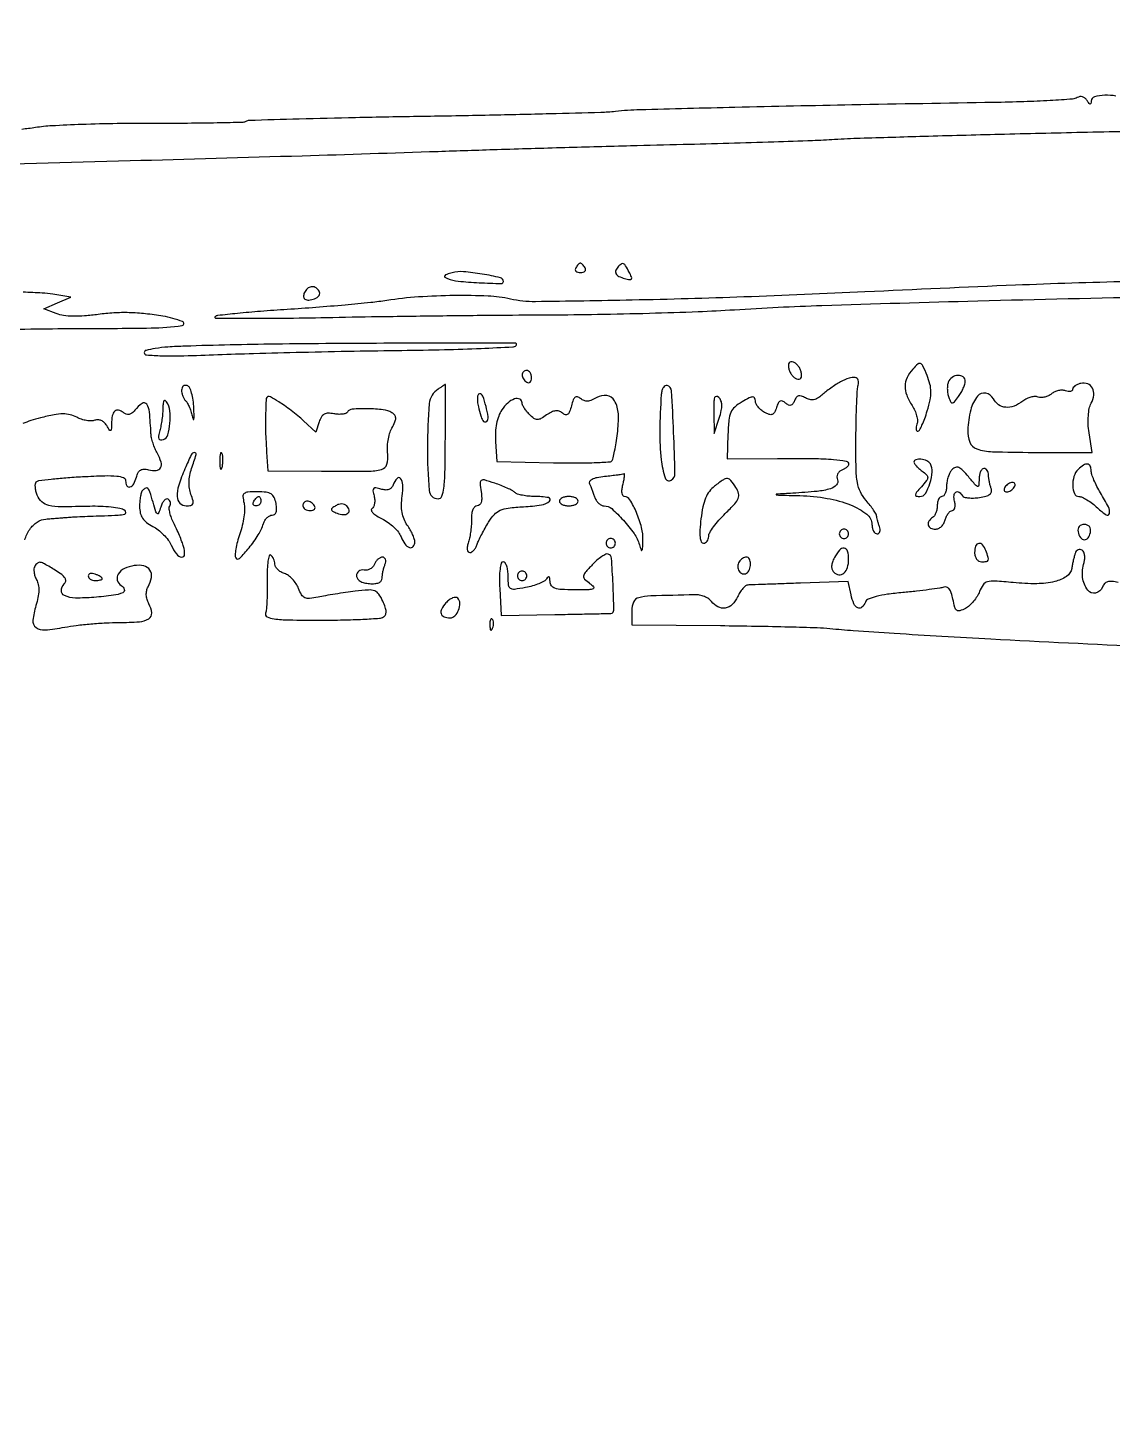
# Model space of a CAD drawing. Extents: x 0 to 2558, y 0 to 3412.
# Drawn here: x 1121.1 to 1353.5, y 623.2 to 922.4 of the extents above; entities that cross this region are included whole.
import ezdxf

# ---------------------------------------------------------------- set-up
doc = ezdxf.new("R2010")
doc.units = 0

msp = doc.modelspace()

# ---------------------------------------------------------------- linework, layer by layer
for points in [[(1286.775, 2242.902503, 0.000001), (1177.44536, 2242.627485, 0.134519)], [(1176.555032, 2242.380365, -0.000002), (1098.265318, 2241.934774, -0.000173)], [(1319.866449, 1231.417086, 0.007685), (1320.536456, 1213.5593, 0.010243), (1321.281431, 1203.421734, 0.386908), (1322.843325, 1201.999537, 0.183699), (1323.666424, 1202.31224, 0.136577), (1324.198222, 1203.136634, 0.058831), (1324.496883, 1204.742271, 0.010899), (1324.631041, 1207.749537, -0.000005), (1324.704195, 1210.958263, -0.000001), (1324.831971, 1216.559674, -0.000001), (1324.980176, 1223.055371, -0.000001), (1325.131041, 1229.666374, -0.003312)], [(1102.768761, 892.924206, 0.000535), (1142.974919, 893.982658, 0.000561), (1179.837139, 895.033993, 0.00112), (1209, 895.963894, -0.000791), (1221.660056, 896.375926, -0.000526), (1236.178125, 896.810167, -0.000529), (1250.269976, 897.201903, -0.001035), (1261.5, 897.478937, 0.001255), (1271.31174, 897.725315, 0.001325), (1280.946875, 898.017019, 0.001264), (1289.251634, 898.311502, 0.00601), (1294, 898.549086, -0.00765), (1299.441739, 898.803471, -0.000689), (1313.075, 899.213071, -0.000896), (1329.337093, 899.650067, -0.0007), (1347, 900.068317, 0.000002), (1365.687198, 900.484728, 0.000002), (1385.0375, 900.916042, 0.000002), (1402.386564, 901.302857, 0.000005), (1414, 901.561942, 0.001032)], [(1354.306219, 907.812377, 0.054097), (1351.911925, 907.979618, 0.057096), (1349.669183, 907.635105, 0.334738), (1348.984687, 906.75, -0.039658), (1348.935897, 906.218405, -0.406169), (1348.773467, 906.100379, -0.201371), (1348.525459, 906.249272, -0.017021), (1348.096491, 906.878115, 0.0831), (1347.660412, 907.364979, 0.100055), (1347.115085, 907.645498, 0.10558), (1346.527226, 907.683925, 0.102474), (1345.96795, 907.480192, -0.121401), (1344.979563, 907.161453, -0.003007), (1340.203086, 906.853802, -0.006321), (1334.560619, 906.595966, -0.004242), (1328.106146, 906.437559, 0.000702), (1297.715389, 905.906961, 0.00124), (1272.628473, 905.371456, 0.000708), (1252.259173, 904.857232, 0.020114), (1247, 904.504981, -0.01946), (1243.869269, 904.291177, -0.000857), (1232.961613, 903.990505, -0.001449), (1220.01959, 903.693494, -0.001034), (1205.528895, 903.432956, 0.001175), (1191.299572, 903.173124, 0.001898), (1179.191628, 902.877585, 0.000283), (1168.454598, 902.56863, 0.131816), (1167.786982, 902.368347, -0.132913), (1167.141618, 902.176257, -0.001023), (1161.636156, 902.04976, -0.003683), (1155.301824, 901.963855, -0.002345), (1147.930412, 901.952762, 0.004622), (1140.170801, 901.905744, 0.005048), (1132.637972, 901.714372, 0.004742), (1126.197225, 901.424471, 0.024873), (1122.672325, 901.05584, -0.013049), (1119.739328, 900.678828, -0.00628)], [(1356.841518, 868.039905, 0.004431), (1332.785854, 867.275735, 0.001871), (1300.5, 865.842574, -0.003063), (1274.546583, 864.752468, -0.003891), (1250.574459, 864.079377, -0.002057), (1229.847568, 863.744081, -0.057921), (1224.5, 864.300355, 0.043629), (1219.692374, 864.93946, 0.014012), (1212.488136, 865.061485, 0.014313), (1204.765739, 864.754669, 0.020899), (1198, 864.006566, -0.012064), (1194.535933, 863.561472, -0.003289), (1189.046102, 863.026827, -0.003325), (1182.809827, 862.502666, -0.003455), (1176.646306, 862.068694, 0.0037), (1170.907456, 861.661798, 0.005767), (1165.9707, 861.217693, 0.00199), (1161.734977, 860.770312, 0.170676), (1161.162196, 860.49553, 0.664757), (1161.263972, 860.246492, 0.00098), (1167.909172, 860.196542, 0.004107), (1175.67011, 860.217156, 0.002365), (1185.01589, 860.362963, -0.00131), (1196.093804, 860.559182, -0.000793), (1209.210918, 860.736336, -0.000794), (1222.234599, 860.870882, -0.001397), (1233, 860.934911, 0.003497), (1243.16821, 861.038085, 0.002668), (1254.296875, 861.28824, 0.002697), (1264.722269, 861.634523, 0.00634), (1272.5, 862.03368, -0.00783), (1291.279757, 862.941353, -0.001582), (1324.66775, 863.925629, -0.001672), (1363.453453, 864.81645, -0.001578)], [(1111.404608, 857.687829, -0.002633), (1121.669917, 857.904879, -0.003506), (1131, 857.987559, 0.002891), (1147.480077, 858.113318, 0.031285), (1154.115294, 858.618313, 0.775431), (1154.213945, 859.486623, 0.049259), (1150, 860.636222, 0.015387), (1146.251349, 861.153474, 0.019746), (1142.777838, 861.386058, 0.020793), (1139.453116, 861.338822, 0.020963), (1136.152901, 861.015345, -0.01485), (1133.219523, 860.691585, -0.024755), (1130.736299, 860.615254, -0.029684), (1128.699008, 860.774733, -0.060818), (1127.152901, 861.184306), (1124.5, 862.245276), (1127.37099, 863.472162), (1130.24198, 864.699047), (1126.37099, 865.338518, 0.026029), (1124.148002, 865.5878, 0.004827), (1120.037601, 865.793377, 0.005165)], [(1120.37546, 812.707134, -0.079562), (1121.467649, 814.949661, -0.089594), (1123.066962, 816.532033, -0.134656), (1124.910515, 817.171044, 0.001758), (1126.047963, 817.250195, 0.001237), (1127.326839, 817.346889, 0.001248), (1128.550027, 817.445492, 0.002622), (1129.5, 817.529475, -0.010147), (1130.633077, 817.612483, -0.001986), (1132.675, 817.712336, -0.002107), (1135.056235, 817.809248, -0.001951), (1137.5, 817.88884, 0.007224), (1140.416437, 818.014622, 0.051474), (1141.810093, 818.240112, 0.351404), (1142.075178, 818.602403, 0.254985), (1141.805231, 819.04919, 0.086806), (1140.795427, 819.423289, 0.017714), (1138.903013, 819.701928, 0.018166), (1136.652003, 819.869796, 0.016168), (1134.305231, 819.883347, -0.005938), (1128.202559, 819.793734, -0.052663), (1125.529617, 820.068462, -0.132692), (1124.050834, 820.822414, -0.117815), (1123.072255, 822.25, -0.032062), (1122.789221, 823.157687, -0.040704), (1122.652174, 824.024546, -0.04562), (1122.663398, 824.737549, -0.174106), (1122.854479, 825.131434, -0.162044), (1123.404921, 825.399417, -0.004658), (1126.027566, 825.722209, -0.008972), (1129.158599, 826.021198, -0.006003), (1132.75, 826.255886, -0.005573), (1137.580835, 826.459393, -0.0315), (1140.157186, 826.37686, -0.071006), (1141.547526, 826.041365, -0.307213), (1142, 825.374451, 0.12664), (1142.272283, 824.316664, 0.359943), (1142.930465, 824.056895, 0.185753), (1143.746474, 824.720043, 0.066417), (1144.324289, 826.132081, -0.055643), (1144.699543, 827.108397, -0.137201), (1145.21868, 827.664737, -0.141302), (1145.940229, 827.861741, -0.060465), (1146.939924, 827.725961, 0.08195), (1148.587142, 827.573585, 0.257623), (1149.486791, 828.15733, 0.200106), (1149.605129, 829.386889, 0.053589), (1148.812829, 831.229333, -0.029053), (1148.315781, 832.245029, -0.021376), (1147.881005, 833.420492, -0.021735), (1147.564839, 834.571558, -0.044245), (1147.437629, 835.5, 0.010717), (1147.118341, 840.108879, 0.129275), (1146.517713, 841.766008, 0.417279), (1145.555332, 841.936486, 0.065787), (1143.989766, 840.487669, -0.051865), (1143.352863, 839.864578, -0.117347), (1142.745663, 839.580815, -0.138851), (1142.143755, 839.624464, -0.086312), (1141.525312, 839.978993, 0.115401), (1140.510505, 840.485496, 0.251679), (1139.694953, 840.268572, 0.155888), (1139.153409, 839.296834, 0.046169), (1138.969591, 837.583333, -0.007383), (1138.932869, 836.332946, -0.302914), (1138.780141, 836.124521, -0.353303), (1138.55361, 836.201878, -0.008668), (1137.943144, 837.208467, 0.073505), (1137.438212, 837.839849, 0.08387), (1136.792577, 838.264814, 0.090637), (1136.086748, 838.433058, 0.105292), (1135.406093, 838.325591, -0.092509), (1134.65022, 838.186549, -0.041086), (1133.636347, 838.272632, -0.038816), (1132.546836, 838.544364, -0.042371), (1131.545402, 838.975701, 0.062194), (1130.110342, 839.527641, 0.064591), (1128.602164, 839.700231, 0.044114), (1126.66868, 839.499922, 0.01316), (1123.769649, 838.858577, 0.016467), (1121.685313, 838.266046, 0.025849), (1119.943677, 837.607326, 0.023464)], [(1354.762438, 803.567061, 0.032578), (1353.423829, 803.799467, 0.096129), (1352.497518, 803.720634, 0.135682), (1351.854686, 803.329787, 0.097403), (1351.405449, 802.6142, -0.243821), (1349.945618, 801.318041, -0.301422), (1348.266893, 801.907624, -0.132387), (1347.153143, 804.661811, -0.107504), (1347.450383, 807.843671, 0.053968), (1347.613845, 808.652125, 0.062206), (1347.588233, 809.437921, 0.072098), (1347.38773, 810.084304, 0.144109), (1347.033614, 810.479225, 0.116411), (1346.600578, 810.623593, 0.128766), (1346.166047, 810.550744, 0.118641), (1345.797122, 810.26536, 0.089437), (1345.551487, 809.813382, 0.016317), (1345.363056, 809.174447, 0.007212), (1345.154064, 808.319431, 0.007129), (1344.958414, 807.4062, 0.009527), (1344.808549, 806.571916, -0.209485), (1343.723575, 804.885455, -0.08755), (1341.193607, 803.781456, -0.057596), (1337.336335, 803.309537, -0.026242), (1332.255295, 803.5424, 0.007483), (1328.322487, 803.870782, 0.081834), (1326.74824, 803.720833, 0.175704), (1325.820118, 803.07749, 0.063458), (1325.053163, 801.639829, -0.048378), (1324.535358, 800.594711, -0.034627), (1323.770652, 799.536835, -0.035168), (1322.891972, 798.622369, -0.060988), (1322.031641, 798.016934, -0.041384), (1320.849465, 797.504983, -0.246027), (1320.206104, 797.606509, -0.16701), (1319.767849, 798.245949, -0.018122), (1319.347811, 800.010947, 0.031045), (1318.999185, 801.324289, 0.081101), (1318.546653, 802.186387, 0.138542), (1318.006612, 802.597126, 0.187478), (1317.39923, 802.599705, -0.053397), (1316.523996, 802.36714, -0.004748), (1314.263724, 802.040482, -0.006155), (1311.552581, 801.708838, -0.00476), (1308.5912, 801.412033, 0.011923), (1305.304842, 801.035038, 0.028027), (1302.882212, 800.55881, 0.034587), (1301.213421, 800.007114, 0.206867), (1300.587392, 799.367144, -0.111096), (1299.847246, 798.256179, -0.316939), (1298.976986, 798.126457, -0.175869), (1298.128475, 799.025044, -0.048128), (1297.519889, 800.909447), (1296.880867, 803.818894), (1286.690434, 803.439285, -0.000098), (1282.707042, 803.291679, -0.00014), (1279.173404, 803.162422, -0.000075), (1276.182067, 803.05429, -0.00215), (1275.410515, 803.029838, 0.161538), (1274.914032, 802.849907, 0.045189), (1274.306463, 802.27439, 0.040586), (1273.698108, 801.459079, 0.033109), (1273.181954, 800.5, -0.092223), (1272.037907, 798.868172, -0.15048), (1270.548127, 798.098816, -0.164665), (1268.982366, 798.33293, -0.115023), (1267.610243, 799.49774, 0.089833), (1267.00332, 800.067374, 0.048809), (1266.091759, 800.53846, 0.046503), (1265.038625, 800.84873, 0.054252), (1264, 800.937408, 0.002179), (1254.559747, 800.67695, 0.054399), (1251.991433, 800.313359, 0.230605), (1250.897117, 799.386736, 0.104099), (1250.5, 797.5), (1250.5, 794.5), (1269.5, 794.328967, -0.00194), (1277.104604, 794.231004, -0.002346), (1284.240625, 794.07789, -0.00199), (1290.245803, 793.896932, -0.016036), (1293, 793.71441, 0.006967), (1297.999876, 793.291873, 0.001453), (1306.780236, 792.698578, 0.00152), (1317.008197, 792.068548, 0.00141), (1327.5, 791.483952, 0.001798), (1360.689072, 789.848204, 0.011399)]]:
    msp.add_lwpolyline(points, format="xyb")
for points in [[(1238.5, 871, 0.146489), (1238.397987, 870.620597, 0.191582), (1238.538811, 870.29375, 0.134005), (1238.925364, 870.072951, 0.063222), (1239.5, 870, 0.063222), (1240.074636, 870.072951, 0.134005), (1240.461189, 870.29375, 0.191582), (1240.602013, 870.620597, 0.146489), (1240.5, 871, 0.025622), (1240.235369, 871.382847, 0.032351), (1239.951311, 871.70625, 0.033983), (1239.686704, 871.937141, 0.163822), (1239.5, 872, 0.163822), (1239.313296, 871.937141, 0.033983), (1239.048689, 871.70625, 0.032351), (1238.764631, 871.382847, 0.025622)], [(1247.666667, 871.333333, 0.093225), (1247.101863, 870.506851, 0.223428), (1247.120743, 869.782556, 0.164476), (1247.734311, 869.17671, 0.049354), (1248.982652, 868.714788, 0.022147), (1250.061574, 868.48314, 0.289991), (1250.422153, 868.634441, 0.261857), (1250.461787, 869.042636, 0.018997), (1249.947468, 870.098156, 0.011619), (1249.182946, 871.450197, 0.134958), (1248.748344, 871.867113, 0.273414), (1248.308583, 871.850638, 0.053594)], [(1212, 869.937228, 0.015918), (1210.844676, 869.591626, 0.14381), (1210.416486, 869.293527, 0.421251), (1210.451915, 869.000711, 0.070788), (1211, 868.692934, 0.068503), (1213.284134, 868.149589, 0.011461), (1217.787138, 867.816549, 0.005062), (1222.528424, 867.623093, 0.423536), (1223.000622, 868.081523, 0.349652), (1222.35424, 868.891062, 0.014288), (1218.441227, 869.666736, 0.021934), (1214.466627, 870.159127, 0.084759)], [(1180.458881, 865.933469, 0.113371), (1180.136385, 864.985128, 0.261672), (1180.426445, 864.317483, 0.188422), (1181.275512, 864.076451, 0.067736), (1182.520254, 864.369399, 0.067341), (1183.088046, 864.680239, 0.097937), (1183.472022, 865.100609, 0.123144), (1183.614372, 865.560991, 0.153283), (1183.504365, 865.992937, 0.104938), (1182.817295, 866.71195, 0.155876), (1181.98905, 866.958873, 0.152164), (1181.156314, 866.681493, 0.098738)], [(1154.75, 854.211067, 0.009315), (1151.085532, 854.021672, 0.021308), (1148.337208, 853.710123, 0.020274), (1146.379516, 853.321363, 0.346503), (1146, 852.839476, 0.393232), (1146.474283, 852.329671, 0.011031), (1149.73889, 852.165973, 0.01327), (1154.481416, 852.158843, 0.003909), (1161.75, 852.397717, -0.003061), (1169.44228, 852.663574, -0.00127), (1179.840202, 852.932798, -0.001256), (1190.983421, 853.164985, -0.001622), (1201.216645, 853.319286, 0.003008), (1210.36369, 853.482572, 0.004773), (1218.193278, 853.744262, 0.001301), (1224.987184, 854.053997, 0.186425), (1225.705212, 854.371879, 0.668633), (1225.496723, 854.874326, 0.000253), (1198.881516, 854.827463, 0.002486), (1174.062077, 854.647792, 0.005199)], [(1284.154497, 849.448034, 0.061282), (1284.386587, 848.733074, 0.053155), (1284.79375, 848.057674, 0.055874), (1285.305054, 847.520093, 0.094625), (1285.845503, 847.217698, 0.100052), (1286.389327, 847.151022, 0.215807), (1286.751111, 847.34986, 0.158392), (1286.910592, 847.817, 0.05162), (1286.845503, 848.551966, 0.061282), (1286.613413, 849.266926, 0.053155), (1286.20625, 849.942326, 0.055874), (1285.694946, 850.479907, 0.094625), (1285.154497, 850.782302, 0.100052), (1284.610673, 850.848978, 0.215807), (1284.248889, 850.65014, 0.158392), (1284.089408, 850.183, 0.05162)], [(1310.740283, 849.265509, 0.070005), (1309.520018, 847.46561, 0.110263), (1309.084655, 845.658103, 0.099833), (1309.444044, 843.708403, 0.049728), (1310.609951, 841.472537, -0.040504), (1311.183173, 840.420956, -0.040928), (1311.577026, 839.29432, -0.044209), (1311.750568, 838.259345, -0.111504), (1311.641336, 837.50772, 0.042107), (1311.473748, 836.9298, 0.078031), (1311.453124, 836.442893, 0.126465), (1311.575424, 836.122845, 0.243179), (1311.81307, 836, 0.270618), (1312.169507, 836.208161, 0.019012), (1312.720014, 837.276972, 0.02276), (1313.300695, 838.681253, 0.014871), (1313.846927, 840.347139, 0.01978), (1314.451894, 842.740814, 0.053413), (1314.628911, 844.482761, 0.061627), (1314.423111, 846.074856, 0.033956), (1313.805524, 847.941389, 0.009473), (1312.911891, 850.018078, 0.18655), (1312.424977, 850.496523, 0.296281), (1311.866385, 850.401605, 0.022712)], [(1227, 848.059017, 0.089642), (1227.073302, 847.653442, 0.053229), (1227.29375, 847.2129, 0.051032), (1227.617485, 846.806203, 0.06081), (1228, 846.5, 0.139169), (1228.379648, 846.392057, 0.191142), (1228.70625, 846.521475, 0.138808), (1228.926733, 846.889346, 0.066118), (1229, 847.440983, 0.062283), (1228.925455, 848.037096, 0.080552), (1228.70625, 848.542039, 0.097988), (1228.381379, 848.879982, 0.153634), (1228, 849, 0.092995), (1227.618268, 848.928382, 0.096318), (1227.29375, 848.723586, 0.099231), (1227.076556, 848.418051, 0.105429)], [(1295.256886, 846.557407, 0.01715), (1294.270194, 845.969211, 0.010764), (1293.156417, 845.217993, 0.010803), (1292.090753, 844.430307, 0.019362), (1291.256259, 843.731911, -0.046397), (1290.337118, 843.043509, -0.095166), (1289.498291, 842.727437, -0.105059), (1288.657891, 842.760028, -0.065617), (1287.739233, 843.126056, 0.044098), (1286.859542, 843.521085, 0.146221), (1286.232406, 843.548411, 0.173282), (1285.757755, 843.23061, 0.067914), (1285.373077, 842.529841, -0.053169), (1285.015887, 841.831246, -0.185588), (1284.612453, 841.540229, -0.186235), (1284.118958, 841.594902, -0.053585), (1283.467315, 842.027126, 0.068411), (1282.808267, 842.436758, 0.22429), (1282.308824, 842.425882, 0.165868), (1281.897333, 842.009096, 0.035748), (1281.516949, 841.053403, -0.042177), (1281.095577, 840.033054, -0.181907), (1280.61699, 839.600449, -0.178269), (1279.965443, 839.585937, -0.04023), (1278.932851, 840.035937, -0.052104), (1278.193543, 840.536869, -0.050985), (1277.567775, 841.183131, -0.055431), (1277.140229, 841.870171, -0.111941), (1277, 842.488673, 0.120196), (1276.848339, 843.11045, 0.30079), (1276.458855, 843.327263, 0.099737), (1275.699579, 843.112842, 0.011743), (1274.148304, 842.270331, 0.047994), (1272.590913, 841.165678, 0.111872), (1271.747373, 840.021114, 0.079087), (1271.319693, 838.376845, 0.01599), (1271.12415, 835.356081), (1270.951691, 830.078479), (1281.725845, 830.142457, -0.003765), (1289.41352, 830.13022, -0.018132), (1293.783461, 829.931774, -0.02564), (1296.430703, 829.577848, -0.361242), (1297, 828.892703, -0.166544), (1296.897076, 828.592274, -0.052854), (1296.564327, 828.24617, -0.046071), (1296.084483, 827.912664, -0.037242), (1295.516859, 827.644843, 0.098868), (1294.991481, 827.312888, 0.099203), (1294.63464, 826.80497, 0.098776), (1294.50008, 826.196858, 0.097119), (1294.60778, 825.579726, -0.286674), (1294.391631, 824.467613, -0.13295), (1293.090735, 823.65905, -0.048962), (1290.255053, 823.102174, -0.009296), (1285, 822.694212, 0.000847), (1281.478254, 822.480601, 0.827104), (1281.466964, 822.39177, 0.07196), (1281.941101, 822.309678, 0.000395), (1286.562171, 822.184982, -0.036554), (1292.413325, 821.602265, -0.052553), (1297.417225, 820.177727, -0.066648), (1300.890364, 818.210033, -0.234734), (1302, 815.976661, 0.054045), (1302.081978, 815.220464, 0.073768), (1302.325178, 814.580644, 0.093452), (1302.684591, 814.151217, 0.173603), (1303.106989, 814, 0.168247), (1303.477976, 814.128472, 0.150596), (1303.710497, 814.46465, 0.107411), (1303.757791, 814.976385, 0.061217), (1303.606989, 815.581787, -0.012603), (1303.374547, 816.236389, -0.012998), (1303.177944, 816.895212, -0.012812), (1303.037329, 817.473866, -0.052782), (1302.998779, 817.831787, 0.137744), (1302.888376, 818.222194, 0.012752), (1302.337337, 819.072764, 0.015666), (1301.610161, 820.066568, 0.011662), (1300.748779, 821.118046, -0.063171), (1299.523831, 822.973535, -0.072699), (1298.872701, 824.991095, -0.037476), (1298.592616, 828.022954, -0.005671), (1298.556889, 834.118046, -0.003889), (1298.610946, 838.195127, -0.005367), (1298.727231, 841.854207, -0.003477), (1298.87894, 844.919257, -0.063923), (1299.056889, 845.875, 0.161854), (1299.047283, 846.922382, 0.272191), (1298.399933, 847.47789, 0.129673), (1297.076418, 847.371489, 0.04131)], [(1318.361626, 846.5, 0.063342), (1318.190055, 845.798575, 0.036266), (1318.154389, 844.926562, 0.035627), (1318.246922, 844.030006, 0.048978), (1318.464431, 843.25, 0.024497), (1318.911025, 842.246744, 0.307548), (1319.255758, 842.055599, 0.202378), (1319.672017, 842.277534, 0.01179), (1320.57142, 843.44113, 0.028536), (1321.118188, 844.280439, 0.026555), (1321.580355, 845.196533, 0.02754), (1321.902536, 846.054887, 0.076149), (1322, 846.69113, 0.232524), (1321.542058, 847.622607, 0.179239), (1320.446104, 847.964302, 0.139033), (1319.170336, 847.529061, 0.150961)], [(1154, 844.783333, 0.055711), (1154.066974, 844.184115, 0.037823), (1154.268876, 843.527292, 0.038046), (1154.564715, 842.914688, 0.060289), (1154.915324, 842.45, -0.070747), (1155.301364, 841.915559, -0.024019), (1155.707388, 841.044688, -0.023331), (1156.069273, 840.026788, -0.024801), (1156.326364, 839, 0.066594), (1156.491964, 838.514535, 0.729422), (1156.62157, 838.5343, 0.043402), (1156.680065, 839.341817, 0.006942), (1156.635208, 840.925277, 0.025189), (1156.47436, 842.657872, 0.035291), (1156.145152, 844.176388, 0.038365), (1155.712227, 845.32398, 0.205735), (1155.224168, 845.758611, 0.110224), (1154.75771, 845.806444, 0.139735), (1154.359599, 845.640446, 0.132045), (1154.093688, 845.279931, 0.093505)], [(1209.013375, 845.029428, 0.234266), (1207.107851, 841.898687, 0.021492), (1206.699857, 832.535314, 0.020142), (1207.067429, 823.283854, 0.390975), (1209, 821.5, 0.310535), (1209.784981, 822.039559, 0.060406), (1210.226147, 823.798404, 0.026458), (1210.465408, 827.107031, 0.003996), (1210.540424, 833.75, 0.000309), (1210.553021, 838.446231, 0.000516), (1210.557099, 842.397064, 0.000012), (1210.557017, 845.97323, 0.524701), (1210.540424, 845.984687, 0.049155), (1210.509729, 845.969467, 0.00011), (1210.075179, 845.697763, 0.000741), (1209.586208, 845.390874, 0.000461)], [(1217.621624, 841.25, 0.010763), (1218.134227, 839.299363, 0.059069), (1218.553954, 838.296855, 0.195119), (1218.967596, 837.96854, 0.275924), (1219.411695, 838.083333, 0.235554), (1219.726112, 839.042632, 0.027467), (1219.262273, 841.320637, 0.026349), (1218.562199, 843.51764, 0.311977), (1217.864371, 844, 0.305693), (1217.566854, 843.799353, 0.074152), (1217.420793, 843.192188, 0.051367), (1217.433759, 842.304245, 0.02956)], [(1256.830082, 843.833333, 0.015541), (1256.504573, 836.015775, 0.031786), (1256.829661, 829.889688, 0.046384), (1257.660135, 825.979323, 0.489981), (1258.978444, 825.486678, 0.265654), (1259.767662, 826.938538, 0.005154), (1259.4877, 835.763629, 0.004854), (1259.029449, 844.614476, 0.305946), (1258.12469, 845.79177, 0.213084), (1257.683454, 845.748329, 0.117708), (1257.280464, 845.371124, 0.080198), (1256.977298, 844.699561, 0.047861)], [(1346.75, 846.223143, 0.04628), (1346.08042, 846.015474, 0.05824), (1345.514062, 845.698986, 0.069866), (1345.127904, 845.327943, 0.168018), (1345, 844.958061, -0.203286), (1344.87611, 844.665935, -0.141792), (1344.555634, 844.496281, -0.0924), (1344.066752, 844.486064, -0.0508), (1343.487265, 844.64326, 0.088665), (1342.79963, 844.775178, 0.056251), (1341.985753, 844.693755, 0.054331), (1341.176329, 844.424935, 0.065975), (1340.5, 844, -0.06207), (1339.830883, 843.572303, -0.053424), (1339.042799, 843.295288, -0.056028), (1338.260155, 843.20145, -0.093722), (1337.609934, 843.319441, 0.104931), (1336.934011, 843.426656, 0.051265), (1336.067597, 843.291963, 0.047669), (1335.158745, 842.958214, 0.050336), (1334.347199, 842.46312, -0.066511), (1332.444504, 841.38493, -0.115896), (1330.660855, 841.111782, -0.137743), (1329.151576, 841.667105, -0.113754), (1328.019929, 842.962762, 0.227036), (1326.396111, 844.153929, 0.274836), (1324.649639, 843.516346, 0.110465), (1323.178383, 840.578587, 0.047831), (1322.527105, 836.230142, 0.110221), (1322.965389, 833.621826, 0.217341), (1324.461791, 832.208836, 0.074762), (1327.83044, 831.597711, 0.006525), (1336.547303, 831.448064), (1349.167684, 831.396128), (1348.52828, 835.659986, -0.026699), (1348.352407, 837.496647, -0.028644), (1348.379785, 839.298627, -0.030802), (1348.591879, 840.871351, -0.074076), (1348.986712, 841.975172, 0.092438), (1349.539561, 843.718778, 0.153013), (1349.264039, 845.224512, 0.185811), (1348.244904, 846.116047, 0.140802)], [(1150.001658, 841, -0.019406), (1149.944663, 839.869977, -0.011631), (1149.793791, 838.53411, -0.011638), (1149.581434, 837.209785, -0.019809), (1149.334703, 836.116119, 0.022938), (1149.082285, 834.96371, 0.138132), (1149.145754, 834.360096, 0.289614), (1149.477268, 834.119547, 0.096838), (1150.098358, 834.200224, 0.247444), (1151.037371, 835.181473, 0.048015), (1151.496943, 837.674349, 0.048862), (1151.466278, 840.389496, 0.114802), (1150.798781, 842.291338, 0.131326), (1150.484687, 842.580153, 0.393655), (1150.227998, 842.509743, 0.114604), (1150.055706, 841.99811, 0.021259)], [(1172.056625, 841.228835, 0.003126), (1171.992334, 838.365756, 0.008661), (1171.994592, 836.351258, 0.008693), (1172.066601, 834.34221, 0.003169), (1172.236058, 831.5), (1172.5, 827.5), (1184, 827.429064, 0.002991), (1193.918347, 827.427218, 0.061764), (1196.870523, 827.810675, 0.259267), (1198.026972, 828.909601, 0.112791), (1198.199626, 831.093221, -0.045073), (1198.124049, 832.450052, -0.030633), (1198.271917, 833.990629, -0.030918), (1198.601392, 835.472687, -0.052756), (1199.078346, 836.646391, 0.019949), (1199.736276, 838.003196, 0.102926), (1199.906472, 838.815717, 0.172626), (1199.695878, 839.410055, 0.083898), (1199.082808, 839.948822, 0.110515), (1197.234926, 840.588873, 0.025124), (1193.906117, 840.799073, 0.020114), (1190.601426, 840.708506, 0.241963), (1189.543974, 840.071152, -0.178603), (1189.188705, 839.793288, -0.048703), (1188.481029, 839.640279, -0.042795), (1187.587196, 839.613394, -0.033366), (1186.622284, 839.731873, 0.048372), (1185.410073, 839.843975, 0.125962), (1184.568752, 839.624612, 0.133234), (1183.964864, 839.038373, 0.057059), (1183.501208, 838.003805), (1182.805582, 835.812082), (1180.152791, 838.223899, 0.01302), (1178.942047, 839.268394, 0.008444), (1177.491269, 840.415156, 0.008491), (1176.035564, 841.487766, 0.015909), (1174.817485, 842.296693, 0.009576), (1173.03821, 843.351801, 0.224976), (1172.469543, 843.393686, 0.28605), (1172.158275, 842.979536, 0.014649)], [(1237.573952, 841.438625, -0.025423), (1237.192052, 840.189635, -0.137288), (1236.783455, 839.617833, -0.253878), (1236.285224, 839.527051, -0.094204), (1235.640648, 839.883272, 0.091965), (1234.9288, 840.280806, 0.112505), (1234.172301, 840.358104, 0.086398), (1233.307305, 840.095629, 0.036024), (1232.257203, 839.467598, -0.026167), (1231.019348, 838.693783, -0.13417), (1230.239698, 838.503303, -0.153297), (1229.527442, 838.748347, -0.037472), (1228.575353, 839.567504, -0.026806), (1227.972407, 840.238815, -0.029163), (1227.46276, 840.952865, -0.03041), (1227.103233, 841.609759, -0.11044), (1227, 842.071429, 0.293627), (1226.499847, 842.849679, 0.192944), (1225.400979, 842.901576, 0.097207), (1223.909795, 842.032233, 0.067385), (1222.627389, 840.554076, 0.058831), (1221.975383, 839.246357, 0.038136), (1221.526114, 837.615108, 0.034926), (1221.298183, 835.766701, 0.029863), (1221.311605, 833.804076), (1221.598453, 829.5), (1233.728117, 829.230435, 0.00601), (1238.410537, 829.182673, 0.009471), (1242.428872, 829.266114, 0.004032), (1245.816319, 829.42805, 0.249836), (1246.31456, 829.730435, 0.079585), (1246.525052, 830.262327, 0.006397), (1246.83316, 831.74269, 0.008508), (1247.149691, 833.528844, 0.006428), (1247.438576, 835.5, 0.043958), (1247.627093, 839.704655, 0.121081), (1246.801409, 842.532955, 0.230562), (1245.15276, 843.642941, 0.173699), (1242.982543, 843.192589, -0.036238), (1241.908526, 842.638712, -0.08496), (1241.032926, 842.429835, -0.106959), (1240.267119, 842.544357, -0.082983), (1239.536793, 842.969465, 0.086698), (1238.870089, 843.350982, 0.257784), (1238.367854, 843.271071, 0.141868), (1237.95999, 842.707626, 0.024708)], [(1268.102088, 839.95), (1268.204176, 835.5), (1269.259082, 838.793006, 0.022901), (1269.696687, 840.410477, 0.060415), (1269.813604, 841.602794, 0.086872), (1269.632653, 842.512985, 0.104337), (1269.156994, 843.243006, 0.199547), (1268.638932, 843.456854, 0.32539), (1268.272059, 843.188457, 0.07292), (1268.097621, 842.137202, 0.010448)], [(1154.714972, 827.944834, 0.024876), (1153.383079, 824.396472, 0.085731), (1153.045512, 821.971138, 0.184751), (1153.633541, 820.573035, 0.204607), (1154.975249, 820, 0.047745), (1156.000917, 820.098166, 0.250212), (1156.426526, 820.44318, 0.170675), (1156.466622, 821.098026, 0.021599), (1156.014225, 822.462584, -0.052516), (1155.682436, 823.717969, -0.044712), (1155.594659, 825.085828, -0.042013), (1155.753113, 826.530315, -0.035563), (1156.154596, 828.013631, 0.011329), (1157.113035, 830.977385, 0.517014), (1156.775602, 831.408398, 0.275463), (1156.088537, 830.952987, 0.009759)], [(1162.194949, 829.5, 0.012823), (1162.235556, 828.431793, 0.080377), (1162.356533, 827.900903, 0.597527), (1162.51666, 827.883358, 0.087174), (1162.692991, 828.269032, 0.037336), (1162.832894, 829.036634, 0.029507), (1162.872264, 829.880008, 0.030339), (1162.814405, 830.671085, 0.06278), (1162.655937, 831.269032, 0.31318), (1162.47713, 831.386009, 0.333666), (1162.315079, 831.257153, 0.052471), (1162.212705, 830.580113, 0.014395)], [(1311, 829.360243, 0.157399), (1311.104903, 829.035257, 0.02839), (1311.510163, 828.535374, 0.028154), (1312.071775, 827.983666, 0.022213), (1312.736725, 827.450561, -0.032311), (1313.714964, 826.633314, -0.21741), (1313.944875, 826.061126, -0.158182), (1313.696885, 825.401995, -0.015487), (1312.581737, 824.090319, 0.010788), (1311.561215, 822.91255, 0.13641), (1311.323414, 822.381855, 0.387469), (1311.517796, 822.091032, 0.060646), (1312.265557, 822, 0.26123), (1313.442485, 822.659933, 0.05926), (1314.433356, 824.818566, 0.057794), (1314.923332, 827.279957, 0.159998), (1314.515079, 828.975601, 0.152026), (1313.749356, 829.641094, 0.076334), (1312.499258, 829.975475, 0.094906), (1311.401102, 829.887156, 0.337309)], [(1346.2, 827.8, 0.123978), (1345.305063, 826.302612, 0.079805), (1345.036032, 824.28765, 0.098284), (1345.415634, 822.609673, 0.296338), (1346.353977, 822, -0.111269), (1347.045927, 821.844085, -0.026686), (1348.087493, 821.279651, -0.026108), (1349.241586, 820.486404, -0.023262), (1350.353977, 819.547749, 0.039802), (1352.225199, 818.071812, 0.534217), (1352.899244, 818.351253, 0.170747), (1352.698616, 819.757321, 0.016891), (1350.996262, 822.77417, -0.01809), (1350.232129, 824.135956, -0.019331), (1349.586402, 825.520077, -0.019302), (1349.125718, 826.746766, -0.080336), (1349, 827.52417, 0.105015), (1348.787542, 828.524569, 0.269793), (1348.209746, 828.941643, 0.173447), (1347.320048, 828.718931, 0.049199)], [(1199.350191, 824.470199, -0.096274), (1198.962899, 823.850207, -0.124069), (1198.400752, 823.487026, -0.104587), (1197.656356, 823.398546, -0.054359), (1196.73517, 823.584054, 0.030207), (1195.659079, 823.855316, 0.247319), (1195.190667, 823.711256, 0.237111), (1195.032523, 823.237059, 0.028021), (1195.259715, 822.114851, -0.048656), (1195.396328, 821.260402, -0.056676), (1195.353666, 820.43954, -0.065646), (1195.149721, 819.771398, -0.148543), (1194.803663, 819.378657, 0.360996), (1194.681677, 819.015843, 0.105389), (1195.028712, 818.484452, 0.056009), (1195.832376, 817.847272, 0.026867), (1196.986086, 817.209876, -0.042241), (1198.272665, 816.446592, -0.035107), (1199.5002, 815.433316, -0.036468), (1200.496342, 814.337162, -0.075495), (1201.063792, 813.332214, 0.065806), (1201.871843, 811.834428, 0.151077), (1202.885394, 811.072294, 0.321414), (1203.655777, 811.291414, 0.169525), (1204, 812.277494, 0.082022), (1203.893457, 812.922599, 0.024122), (1203.524236, 813.858971, 0.023519), (1203.000285, 814.888259, 0.023286), (1202.380379, 815.86732, -0.056814), (1201.68992, 817.138718, -0.052495), (1201.280578, 818.567039, -0.04658), (1201.147746, 820.200873, -0.03035), (1201.285223, 822.089826, 0.037416), (1201.428116, 824.528159, 0.168134), (1200.946083, 825.851108, 0.467434), (1200.180849, 825.861607, 0.08611)], [(1244.68802, 826.267837, 0.021806), (1243.055757, 826.025976, 0.065643), (1241.989999, 825.670657, 0.135053), (1241.474312, 825.217099, 0.261479), (1241.437377, 824.68594, -0.010474), (1241.69605, 824.108458, -0.004609), (1242.015145, 823.334307, -0.004559), (1242.338623, 822.506771, -0.006102), (1242.615988, 821.75, 0.064838), (1242.954673, 821.080933, 0.063113), (1243.456037, 820.514063, 0.068391), (1244.036911, 820.130149, 0.11233), (1244.608917, 820, -0.183736), (1246.207153, 819.392173, -0.027038), (1248.709547, 816.91219, -0.030994), (1250.999924, 814.044079, -0.080398), (1252.15032, 811.671356, 0.01023), (1252.520893, 810.520271, 0.588736), (1252.697243, 810.489147, 0.159798), (1252.830258, 810.837891, 0.00382), (1252.90032, 812.596362, 0.070261), (1252.602567, 815.339802, 0.038298), (1251.519033, 818.555975, 0.0342), (1250.119307, 821.312277, 0.264024), (1248.907706, 822, -0.279682), (1248.594364, 822.190146, -0.088551), (1248.424044, 822.734375, -0.059148), (1248.417181, 823.541761, -0.034075), (1248.589356, 824.5, 0.011197), (1248.804758, 825.44762, 0.021565), (1248.927217, 826.216245, 0.023287), (1248.964606, 826.762776, 0.556441), (1248.858408, 826.831897, -0.07375), (1248.591708, 826.751923, -0.002415), (1247.485513, 826.596862, -0.004574), (1246.174592, 826.431752, -0.00316)], [(1268.230217, 824.20854, 0.070611), (1267.143237, 823.096128, 0.06014), (1266.337697, 821.665137, 0.046945), (1265.754764, 819.772342, 0.021766), (1265.340926, 817.230776, 0.012766), (1265.120168, 814.847285, 0.041492), (1265.145711, 813.261872, 0.075194), (1265.386775, 812.31443, 0.301558), (1265.860709, 812, 0.126604), (1266.295198, 812.111808, 0.100767), (1266.665333, 812.426485, 0.089791), (1266.914143, 812.8972, 0.076938), (1267, 813.451862, -0.134462), (1267.21052, 814.220534, -0.023228), (1268.046687, 815.493769, -0.023813), (1269.198967, 816.932903, -0.019313), (1270.563189, 818.36425, 0.012692), (1272.583625, 820.428672, 0.090876), (1273.331432, 821.600528, 0.166874), (1273.389259, 822.631399, 0.071015), (1272.822642, 823.912387, 0.025701), (1271.751275, 825.44646, 0.214546), (1271.020997, 825.833248, 0.167135), (1270.140498, 825.592584, 0.014489)], [(1319.206919, 827.806919, 0.075174), (1318.744047, 827.179137, 0.038471), (1318.354532, 826.278907, 0.037134), (1318.088921, 825.269168, 0.045779), (1318, 824.3, -0.041555), (1317.926688, 823.419414, -0.061077), (1317.70625, 822.675625, -0.080277), (1317.38247, 822.170857, -0.213207), (1317, 822, 0.186414), (1316.618213, 821.852535, 0.089706), (1316.29375, 821.429836, 0.069539), (1316.073784, 820.801778, 0.049547), (1316, 820.059017, -0.046881), (1315.925923, 819.270704, -0.046318), (1315.70625, 818.50665, -0.050262), (1315.383556, 817.876024, -0.111412), (1315, 817.5, 0.10627), (1314.205007, 816.736306, 0.209711), (1314.050986, 815.891336, 0.22237), (1314.566342, 815.241845, 0.116124), (1315.59362, 815, 0.114309), (1316.241886, 815.150168, 0.075597), (1316.872748, 815.5875, 0.069688), (1317.391003, 816.235545, 0.070024), (1317.710251, 817, -0.044044), (1317.984242, 817.765279, -0.054801), (1318.373378, 818.4125, -0.064931), (1318.81219, 818.855628, -0.166671), (1319.233263, 819, 0.223249), (1319.571969, 819.159164, 0.115025), (1319.785878, 819.5875, 0.077187), (1319.837735, 820.233904, 0.045472), (1319.710251, 821, -0.077315), (1319.585987, 822.220598, -0.23224), (1319.983235, 822.932022, -0.311658), (1320.668223, 822.932648, -0.103846), (1321.396955, 822.166731, 0.191995), (1321.79293, 821.873232, 0.038642), (1322.672489, 821.712062, 0.0357), (1323.78976, 821.67561, 0.02675), (1325.016024, 821.789044, 0.027309), (1326.436721, 822.077525, 0.097894), (1327.26655, 822.478482, 0.179433), (1327.612048, 823.016986, 0.146474), (1327.560053, 823.704101, -0.026456), (1327.345428, 824.366115, -0.0171), (1327.164516, 825.151454, -0.017195), (1327.040072, 825.933371, -0.03087), (1327, 826.581787, 0.068778), (1326.925082, 827.123848, 0.085072), (1326.70625, 827.5834, 0.099897), (1326.381338, 827.890679, 0.140509), (1326, 828, 0.207713), (1325.614869, 827.832792, 0.080196), (1325.283186, 827.339062, 0.06152), (1325.051202, 826.611364, 0.04246), (1324.964037, 825.75, -0.017424), (1324.893965, 824.372539, -0.453394), (1324.627783, 824.176916, -0.1639), (1324.178641, 824.447658, -0.004341), (1322.670956, 826.256919, 0.02051), (1321.475617, 827.600541, 0.095788), (1320.631375, 828.192772, 0.182456), (1319.916712, 828.235555, 0.121657)], [(1145.666667, 823.333333, 0.123762), (1145.40832, 822.901492, 0.025825), (1145.195833, 822.037752, 0.02563), (1145.04896, 820.982775, 0.021774), (1145, 819.859013, 0.056178), (1145.157762, 818.459313, 0.089752), (1145.628964, 817.355599, 0.084043), (1146.483415, 816.438806, 0.043938), (1147.805315, 815.600676, -0.04645), (1148.96537, 814.856982, -0.032103), (1150.131209, 813.819725, -0.032462), (1151.131472, 812.666788, -0.055603), (1151.783876, 811.574996, 0.051805), (1152.892821, 809.686854, 0.20649), (1154.026394, 809.024231, 0.438761), (1154.661503, 809.564864, 0.084666), (1154.440702, 811.25, 0.01664), (1154.074969, 812.309137, 0.007792), (1153.535098, 813.655502, 0.007711), (1152.924707, 815.050874, 0.010724), (1152.332448, 816.279368, -0.026905), (1151.831963, 817.409558, -0.033596), (1151.497354, 818.507122, -0.035694), (1151.350203, 819.434316, -0.161279), (1151.475445, 819.960269, 0.099162), (1151.619172, 820.346918, 0.097974), (1151.603807, 820.760846, 0.097916), (1151.431945, 821.137935, 0.098915), (1151.130002, 821.419654, 0.2368), (1150.731751, 821.455008, 0.109174), (1150.289002, 821.156003, 0.072544), (1149.865572, 820.555931, 0.042408), (1149.534533, 819.738753, -0.014919), (1149.085832, 818.428621, -0.471673), (1148.8028, 818.331823, -0.180754), (1148.510413, 818.707609, -0.004838), (1147.892251, 820.75, 0.006675), (1147.198244, 823.012972, 0.10039), (1146.7972, 823.72821, 0.343408), (1146.34152, 823.819668, 0.080647)], [(1167.384286, 820.605019, -0.069499), (1167.514319, 819.395875, -0.025378), (1167.37233, 817.676436, -0.024581), (1167.023991, 815.786735, -0.026942), (1166.499485, 813.99854, 0.018153), (1165.973666, 812.315907, 0.023762), (1165.623573, 810.743429, 0.022448), (1165.457707, 809.440945, 0.160187), (1165.604243, 808.831331, 0.484406), (1166.42925, 808.736007, 0.025711), (1168.464101, 810.999613, 0.03042), (1170.4429, 813.771402, 0.063045), (1171.557339, 816.18066, -0.060346), (1171.874593, 816.876307, -0.06285), (1172.345248, 817.465569, -0.069883), (1172.890929, 817.864906, -0.12368), (1173.428716, 818, 0.167133), (1173.94306, 818.176868, 0.149314), (1174.268578, 818.640685, 0.091029), (1174.373309, 819.417852, 0.035334), (1174.244751, 820.5, 0.056337), (1173.838912, 821.805315, 0.149802), (1173.208419, 822.536795, 0.114646), (1172.159068, 822.900594, 0.026363), (1170.275015, 823, 0.015858), (1168.219506, 822.934793, 0.15842), (1167.429913, 822.621566, 0.244908), (1167.15774, 821.975212, 0.041047)], [(1218.215234, 822.986875, -0.027729), (1218.334951, 821.664483, -0.078039), (1218.223248, 820.745219, -0.137726), (1217.892142, 820.205671, -0.188862), (1217.367064, 820, 0.192328), (1216.860435, 819.797637, 0.099494), (1216.462181, 819.230762, 0.070494), (1216.215938, 818.352446, 0.040248), (1216.158411, 817.25, -0.023809), (1216.134932, 816.033013, -0.015934), (1215.997583, 814.646875, -0.016064), (1215.777924, 813.309176, -0.030203), (1215.501523, 812.25, 0.034349), (1215.273405, 811.345233, 0.074045), (1215.251555, 810.628803, 0.126656), (1215.42744, 810.174389, 0.241943), (1215.766737, 810, 0.145373), (1216.193786, 810.126843, 0.06287), (1216.6507, 810.514063, 0.05474), (1217.066189, 811.080544, 0.04769), (1217.371718, 811.75, -0.026699), (1217.727312, 812.624447, -0.008852), (1218.338878, 813.867188, -0.008785), (1219.066611, 815.223078, -0.009877), (1219.814631, 816.5, -0.044697), (1221.048848, 818.161147, -0.107546), (1222.282055, 819.056886, -0.075764), (1224.03894, 819.529312, -0.014661), (1227.326282, 819.799904, 0.023845), (1231.138435, 820.18428, 0.150953), (1232.875349, 821.018626, 0.624589), (1232.650851, 821.76206, 0.040252), (1229.7, 822, -0.023813), (1228.367001, 822.063522, -0.026311), (1227.090312, 822.253659, -0.026996), (1226.028878, 822.529705, -0.107748), (1225.45, 822.863519, 0.062768), (1224.875213, 823.267285, 0.013797), (1223.7916, 823.803366, 0.014149), (1222.495035, 824.356935, 0.01318), (1221.138427, 824.850394, 0.009457), (1218.90205, 825.551005, 0.216337), (1218.253106, 825.458611, 0.279057), (1217.990191, 824.926605, 0.015115)], [(1330.5, 824, 0.076764), (1330.338175, 823.617617, 0.154201), (1330.357263, 823.29375, 0.186277), (1330.550471, 823.079239, 0.117858), (1330.881966, 823, 0.085235), (1331.310186, 823.073533, 0.053414), (1331.769763, 823.29375, 0.051777), (1332.189439, 823.617474, 0.064269), (1332.5, 824, 0.076764), (1332.661825, 824.382383, 0.154201), (1332.642737, 824.70625, 0.186277), (1332.449529, 824.920761, 0.117858), (1332.118034, 825, 0.085235), (1331.689814, 824.926467, 0.053414), (1331.230237, 824.70625, 0.051777), (1330.810561, 824.382526, 0.064269)], [(1171, 821, -0.105053), (1170.918938, 820.618444, -0.099167), (1170.688914, 820.29375, -0.09642), (1170.345238, 820.076123, -0.093332), (1169.940983, 820, -0.108972), (1169.586039, 820.078288, -0.182303), (1169.3746, 820.29375, -0.161196), (1169.343488, 820.6179, -0.082592), (1169.5, 821, -0.029505), (1169.768994, 821.382774, -0.035638), (1170.066025, 821.70625, -0.038439), (1170.34829, 821.934461, -0.151918), (1170.559017, 822, -0.210953), (1170.727648, 821.92554, -0.081139), (1170.870461, 821.70625, -0.061769), (1170.967655, 821.382849, -0.042167)], [(1180, 820, 0.153634), (1180.120018, 819.618621, 0.097988), (1180.457961, 819.29375, 0.080552), (1180.962904, 819.074545, 0.062283), (1181.559017, 819, 0.066118), (1182.110654, 819.073267, 0.138808), (1182.478525, 819.29375, 0.191142), (1182.607943, 819.620352, 0.139169), (1182.5, 820, 0.06081), (1182.193797, 820.382515, 0.051032), (1181.7871, 820.70625, 0.053229), (1181.346558, 820.926698, 0.089642), (1180.940983, 821, 0.105429), (1180.581949, 820.923444, 0.099231), (1180.276414, 820.70625, 0.096318), (1180.071618, 820.381732, 0.092995)], [(1187.019666, 820.012154, 0.027825), (1186.271402, 819.490058, 0.280605), (1186.143464, 819.148931, 0.237232), (1186.383142, 818.83637, 0.021093), (1187.321153, 818.430256, 0.07221), (1188.688763, 818.121217, 0.179756), (1189.659895, 818.397995, 0.300973), (1189.916174, 819.094146, 0.13925), (1189.424974, 819.975026, 0.10329), (1188.938705, 820.2933, 0.089806), (1188.340377, 820.411206, 0.080354), (1187.680895, 820.314954, 0.062151)], [(1235, 821, 0.191087), (1235.151477, 820.618118, 0.088204), (1235.5875, 820.29375, 0.068025), (1236.234582, 820.073693, 0.048028), (1237, 820, 0.048028), (1237.765418, 820.073693, 0.068025), (1238.4125, 820.29375, 0.088204), (1238.848523, 820.618118, 0.191087), (1239, 821, 0.191087), (1238.848523, 821.381882, 0.088204), (1238.4125, 821.70625, 0.068025), (1237.765418, 821.926307, 0.048028), (1237, 822, 0.048028), (1236.234582, 821.926307, 0.068025), (1235.5875, 821.70625, 0.088204), (1235.151477, 821.381882, 0.191087)], [(1295, 814, 0.099038), (1295.076342, 813.618362, 0.097945), (1295.29375, 813.29375, 0.097945), (1295.618362, 813.076342, 0.099038), (1296, 813, 0.099038), (1296.381638, 813.076342, 0.097945), (1296.70625, 813.29375, 0.097945), (1296.923658, 813.618362, 0.099038), (1297, 814, 0.099038), (1296.923658, 814.381638, 0.097945), (1296.70625, 814.70625, 0.097945), (1296.381638, 814.923658, 0.099038), (1296, 815, 0.099038), (1295.618362, 814.923658, 0.097945), (1295.29375, 814.70625, 0.097945), (1295.076342, 814.381638, 0.099038)], [(1346.176676, 814.447179, 0.095633), (1346.687524, 813.225204, 0.231347), (1347.510529, 812.743606, 0.259838), (1348.318179, 813.117618, 0.110048), (1348.809629, 814.25, 0.075042), (1348.839187, 814.980358, 0.134068), (1348.620099, 815.535476, 0.143006), (1348.162207, 815.879439, 0.090288), (1347.5, 816, 0.089125), (1346.869802, 815.886768, 0.128059), (1346.407325, 815.563333, 0.131707), (1346.169492, 815.063175, 0.097115)], [(1245, 812, 0.099038), (1245.076342, 811.618362, 0.097945), (1245.29375, 811.29375, 0.097945), (1245.618362, 811.076342, 0.099038), (1246, 811, 0.099038), (1246.381638, 811.076342, 0.097945), (1246.70625, 811.29375, 0.097945), (1246.923658, 811.618362, 0.099038), (1247, 812, 0.099038), (1246.923658, 812.381638, 0.097945), (1246.70625, 812.70625, 0.097945), (1246.381638, 812.923658, 0.099038), (1246, 813, 0.099038), (1245.618362, 812.923658, 0.097945), (1245.29375, 812.70625, 0.097945), (1245.076342, 812.381638, 0.099038)], [(1293.942543, 808.892641, 0.038216), (1293.506445, 807.902837, 0.074973), (1293.34513, 807.059235, 0.096915), (1293.454378, 806.355237, 0.109995), (1293.820227, 805.779773, 0.166154), (1294.911934, 805.244182, 0.214472), (1295.968021, 805.565949, 0.141875), (1296.739587, 806.767997, 0.072319), (1297, 808.559017, 0.066556), (1296.768417, 810.291068, 0.308316), (1296.039981, 810.91317, 0.250017), (1295.039727, 810.512147, 0.052074)], [(1324, 810, 0.072314), (1324.111864, 809.230589, 0.08892), (1324.4375, 808.583333, 0.10214), (1324.924246, 808.153209, 0.130775), (1325.5, 808, 0.036287), (1326.534289, 808.075161, 0.274596), (1326.899279, 808.370956, 0.168163), (1326.9112, 808.951151, 0.013436), (1326.393011, 810.418213, 0.07847), (1325.691681, 811.634558, 0.272501), (1324.874973, 811.941099, 0.276633), (1324.220756, 811.375605, 0.07973)], [(1122.512773, 807.020667, 0.123525), (1122.351226, 806.512451, 0.049939), (1122.378934, 805.780366, 0.045402), (1122.569455, 804.960638, 0.043099), (1122.907092, 804.1736, -0.075745), (1123.280281, 803.119268, -0.053118), (1123.384697, 801.861985, -0.043598), (1123.219965, 800.376165, -0.025061), (1122.777989, 798.628281, 0.0479), (1122.131516, 795.472464, 0.263985), (1122.79752, 793.939553, 0.185776), (1124.701992, 793.397323, 0.024363), (1128.946614, 793.989876, -0.016537), (1131.43841, 794.377566, -0.008662), (1134.560305, 794.703276, -0.008606), (1137.775705, 794.926847, -0.013053), (1140.577473, 795, 0.017487), (1144.956893, 795.153215, 0.122094), (1146.977768, 795.807085, 0.283391), (1147.589613, 797.034036, 0.100759), (1147.003969, 798.992583, -0.050722), (1146.609169, 799.952931, -0.060171), (1146.444795, 800.919274, -0.064588), (1146.51903, 801.837075, -0.075267), (1146.826963, 802.655283, 0.085805), (1147.534235, 804.661002, 0.189286), (1147.206905, 806.224919, 0.195336), (1145.916655, 807.116201, 0.09136), (1143.851885, 807.191569, 0.074989), (1141.753151, 806.552857, 0.137276), (1140.416177, 805.385033, 0.219317), (1140.220841, 804.076489, 0.185486), (1141.075322, 802.953448, -0.188196), (1141.723089, 802.092775, -0.373687), (1141.383524, 801.375406, -0.071868), (1139.409414, 800.829121, -0.010223), (1135.216389, 800.382841, -0.025572), (1131.251297, 800.246157, -0.102585), (1128.896228, 800.775584, -0.306859), (1128.238758, 801.84857, -0.187053), (1128.862814, 803.262814, 0.166511), (1129.162136, 803.874003, 0.178382), (1129.012407, 804.520342, 0.088322), (1128.315059, 805.258645, 0.022842), (1126.951512, 806.175682, 0.006165), (1124.643235, 807.540728, 0.083595), (1123.728505, 807.879736, 0.225259), (1123.11824, 807.720652, 0.079943)], [(1172.361194, 804.24007, -0.008507), (1172.377433, 801.932436, -0.00998), (1172.311944, 799.745521, -0.009022), (1172.18674, 797.905521, -0.058955), (1171.999636, 797, 0.373778), (1172.323286, 796.221212, 0.084086), (1173.814004, 795.770261, 0.027982), (1176.978144, 795.548323, 0.003519), (1183.843529, 795.5, 0.005118), (1188.652912, 795.549231, 0.007487), (1192.884159, 795.699276, 0.004046), (1196.440434, 795.907602, 0.122145), (1197.286673, 796.178387, 0.145552), (1197.712226, 796.654919, 0.120393), (1197.848142, 797.324593, 0.073092), (1197.672801, 798.259891, 0.024075), (1197.15327, 799.562955, 0.044086), (1196.283529, 801.097458, 0.157272), (1195.399557, 801.776528, 0.103302), (1194.065932, 801.96064, 0.013636), (1191.210125, 801.685757, 0.004786), (1189.170545, 801.413294, 0.003613), (1186.935129, 801.076358, 0.003652), (1184.839083, 800.729213, 0.008437), (1183.271165, 800.430422, -0.025794), (1181.441017, 800.147069, -0.130792), (1180.430527, 800.308151, -0.156641), (1179.731212, 800.932652, -0.041968), (1179.078449, 802.293664, 0.054771), (1178.557657, 803.311959, 0.04411), (1177.793381, 804.275954, 0.045673), (1176.91552, 805.047455, 0.080772), (1176.057284, 805.481819, -0.056714), (1175.270555, 805.833753, -0.061057), (1174.604327, 806.346463, -0.068793), (1174.152093, 806.934542, -0.130275), (1174, 807.508371, 0.058008), (1173.934095, 808.074519, 0.050313), (1173.73902, 808.639767, 0.052943), (1173.451796, 809.120404, 0.093468), (1173.111558, 809.431053, 0.49729), (1172.774838, 809.300692, 0.033739), (1172.524656, 808.132701, 0.027547), (1172.371308, 806.404026, 0.014363)], [(1195.354831, 807.482293, -0.093982), (1195.008837, 806.92277, -0.079285), (1194.462874, 806.489051, -0.078735), (1193.805191, 806.244542, -0.090488), (1193.136216, 806.232293, 0.089695), (1192.511662, 806.22184, 0.110827), (1191.980639, 805.986989, 0.119107), (1191.626941, 805.564109, 0.11537), (1191.5, 805.021285, 0.156202), (1191.697319, 804.405082, 0.100316), (1192.250667, 803.888517, 0.075002), (1193.124622, 803.517627, 0.043756), (1194.25, 803.331198, 0.036227), (1195.421887, 803.326172, 0.081932), (1196.282756, 803.529221, 0.126071), (1196.805628, 803.923378, 0.17012), (1197, 804.478125, -0.033885), (1197.042976, 805.111541, -0.017027), (1197.178303, 805.902075, -0.016826), (1197.374473, 806.713383, -0.023884), (1197.606989, 807.418213, 0.062998), (1197.755665, 808.02424, 0.110153), (1197.70191, 808.535923, 0.151794), (1197.459252, 808.871984, 0.162438), (1197.075604, 809, 0.115662), (1196.596989, 808.887784, 0.065638), (1196.100548, 808.554173, 0.06004), (1195.662351, 808.062631, 0.060509)], [(1242.039591, 807.371911, 0.010859), (1240.514178, 805.693997, 0.14517), (1240.172281, 804.944124, 0.239956), (1240.391413, 804.307588, 0.03423), (1241.480721, 803.390439, -0.053308), (1242.322817, 802.624785, -0.513415), (1242.232559, 802.225386, -0.095544), (1241.310558, 802.029453, -0.004721), (1238.19113, 802, -0.011895), (1235.42164, 802.065897, -0.06928), (1233.990846, 802.335016, -0.159506), (1233.266138, 802.875274, -0.152438), (1232.984687, 803.75, 0.025325), (1232.941992, 804.468048, 0.201207), (1232.783904, 804.752578, 0.378751), (1232.552425, 804.739238, 0.055665), (1232.232395, 804.341783, -0.124644), (1231.710017, 803.849152, -0.028681), (1230.611015, 803.317265, -0.027911), (1229.236448, 802.834753, -0.024089), (1227.747708, 802.480493, -0.012868), (1225.341109, 802.092832, -0.178129), (1224.494644, 802.28086, -0.231145), (1224.088272, 802.950652, -0.022762), (1224, 804.888709, 0.032026), (1223.923581, 806.080568, 0.049388), (1223.691591, 807.086058, 0.063549), (1223.353427, 807.781882, 0.253077), (1222.950096, 808, 0.332336), (1222.523633, 807.681348, 0.039441), (1222.263528, 806.452239, 0.031464), (1222.142418, 804.641817, 0.014001), (1222.200096, 802.25), (1222.5, 796.5), (1234, 796.705062, 0.000287), (1238.44697, 796.786907, 0.000446), (1242.280974, 796.863088, 0.000122), (1245.623634, 796.933302, 0.015385), (1246.041614, 796.955062, 0.395596), (1246.665929, 797.646251, 0.006717), (1246.486134, 803.221874, 0.007025), (1246.153368, 808.787398, 0.307345), (1245.460936, 809.66116, 0.192864), (1244.938815, 809.621008, 0.032984), (1244.05953, 809.113179, 0.031806), (1243.052046, 808.342057, 0.023599)], [(1273.5, 808, 0.144545), (1273.228407, 807.005022, 0.137775), (1273.532901, 806.000994, 0.173073), (1274.249279, 805.445281, 0.22115), (1275.069098, 805.542705, 0.159216), (1275.740337, 806.337303, 0.09745), (1275.975841, 807.552855, 0.119333), (1275.719488, 808.598328, 0.280205), (1275.059017, 809, 0.089642), (1274.653442, 808.926698, 0.053229), (1274.2129, 808.70625, 0.051032), (1273.806203, 808.382515, 0.06081)], [(1134, 804.968615, 0.152681), (1134.115494, 804.599211, 0.098158), (1134.440625, 804.284531, 0.08088), (1134.926468, 804.07223, 0.062722), (1135.5, 804, 0.024748), (1136.074824, 804.028469, 0.039339), (1136.559375, 804.115447, 0.046727), (1136.903916, 804.241071, 0.289661), (1137, 804.393011, 0.222225), (1136.912889, 804.579329, 0.030693), (1136.559375, 804.839659, 0.030395), (1136.074558, 805.112506, 0.02136), (1135.5, 805.361626, 0.055937), (1134.925634, 805.511135, 0.100118), (1134.440625, 805.483616, 0.147206), (1134.122486, 805.289193, 0.184534)], [(1226, 805, 0.099038), (1226.076342, 804.618362, 0.097945), (1226.29375, 804.29375, 0.097945), (1226.618362, 804.076342, 0.099038), (1227, 804, 0.099038), (1227.381638, 804.076342, 0.097945), (1227.70625, 804.29375, 0.097945), (1227.923658, 804.618362, 0.099038), (1228, 805, 0.099038), (1227.923658, 805.381638, 0.097945), (1227.70625, 805.70625, 0.097945), (1227.381638, 805.923658, 0.099038), (1227, 806, 0.099038), (1226.618362, 805.923658, 0.097945), (1226.29375, 805.70625, 0.097945), (1226.076342, 805.381638, 0.099038)], [(1210.674189, 799.192477, 0.059118), (1209.759885, 797.904888, 0.194896), (1209.6433, 796.890253, 0.242819), (1210.255802, 796.228787, 0.087068), (1211.559678, 796, 0.202877), (1212.599932, 796.440206, 0.099119), (1213.394778, 797.673312, 0.098042), (1213.658933, 799.129013, 0.19477), (1213.209154, 800.190846, 0.199984), (1212.752949, 800.378712, 0.093032), (1212.112746, 800.255818, 0.069258), (1211.383102, 799.844346, 0.045897)], [(1220.078947, 794.416667, 0.018894), (1220.137993, 793.670344, 0.168741), (1220.279315, 793.37858, 0.470617), (1220.461564, 793.395823, 0.054073), (1220.683114, 793.8125, 0.051402), (1220.839148, 794.359369, 0.05415), (1220.876576, 794.916927, 0.060344), (1220.797407, 795.402231, 0.126455), (1220.604167, 795.729167, 0.296942), (1220.385309, 795.77538, 0.208169), (1220.200665, 795.592839, 0.077125), (1220.089945, 795.112848, 0.028489)]]:
    msp.add_lwpolyline(points, format="xyb", close=True)

doc.saveas('drawing.dxf')
